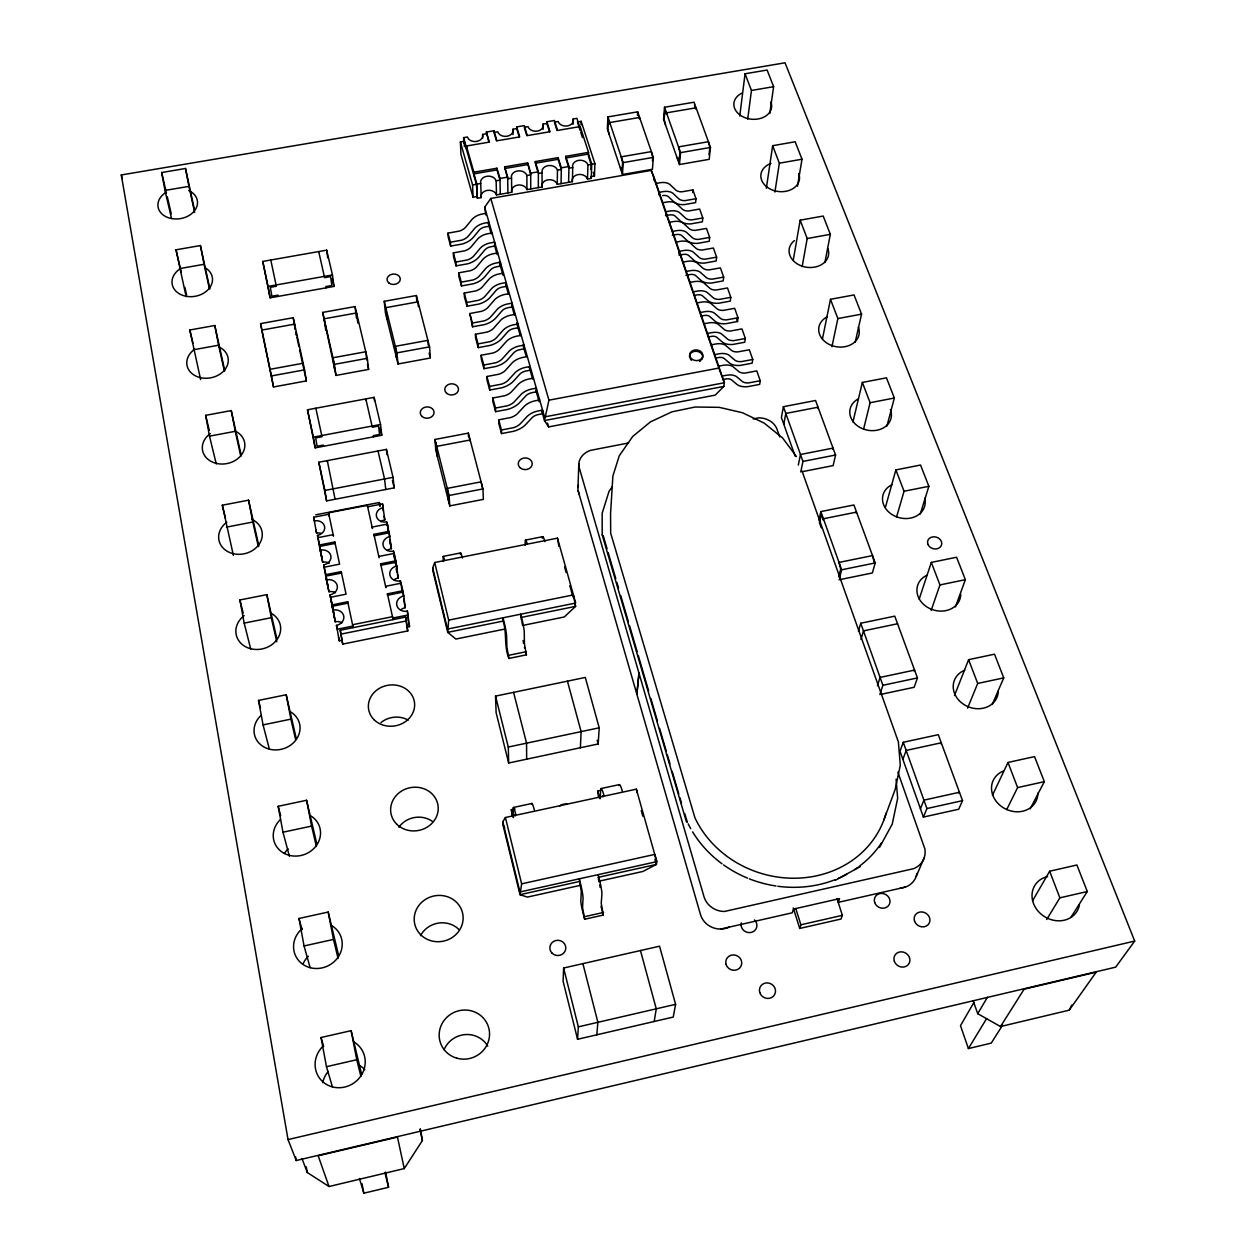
<?xml version="1.0" encoding="UTF-8"?>
<svg xmlns="http://www.w3.org/2000/svg" width="1256" height="1256" viewBox="0 0 1256 1256"><rect width="100%" height="100%" fill="white"/><g stroke="black" fill="none" stroke-linecap="round" stroke-linejoin="round"><path stroke-width="1.5" d="M535.26 161.584L535.26 163.264L558.119 159.308L558.135 157.628L535.26 161.584L538.384 171.805L538.337 187.615M476.872 196.501L473.057 197.161L460.936 154.3L460.387 141.944L464.186 141.3L476.448 184.302L477.374 198.26L481.205 197.6A7.819 6.013 -0.6 0 1 487.155 190.41A7.819 6.013 -0.6 0 1 496.481 194.931L511.726 192.262A7.803 5.997 0.2 0 1 517.582 185.103A7.803 5.997 0.2 0 1 526.939 189.609L542.137 186.956L541.995 171.366A7.85 5.997 1 0 1 548.919 165.541A7.85 5.997 1 0 1 557.444 170.062L561.306 169.497L558.119 159.308M543.079 129.478L543.11 124.093L546.878 123.449L546.894 121.754L554.414 120.482L557.57 130.436L580.178 126.558L588.53 152.384L588.405 155.98L590.587 162.699M580.178 126.558L580.068 130.2L577.415 121.973L581.167 121.33L594.92 163.735L587.965 164.881A7.834 5.982 1.8 0 0 578.498 160.376A7.834 5.982 1.8 0 0 572.736 167.519L568.921 168.178L565.718 158.005L588.483 154.064L591.764 164.222L591.246 178.383L587.478 179.043A7.772 5.95 1.8 0 0 578.09 174.568A7.772 5.95 1.8 0 0 572.391 181.68L557.256 184.318L557.476 170.172M561.055 183.659L561.338 167.833L558.135 157.628M514.803 814.909L515.431 815.772M565.718 158.005L565.75 156.325L588.53 152.384M558.841 546.344L557.476 538.149L434.686 562.5L432.723 567.979L433.006 571.386L447.733 632.349L455.834 639.053L505.305 628.973M568.607 182.34L568.968 166.499L565.75 156.325M573.034 124.36L573.176 118.975L576.912 118.347L580.131 128.253M572.391 181.68L572.736 167.519M581.057 124.878L581.167 121.33M587.478 179.043L587.965 164.881M577.98 487.469L578.812 463.668M590.932 169.638L591.136 164.379M563.614 968.015L563.096 981.25L577.572 1039.277L673.232 1017.062L675.602 1004.329L659.557 946.208L563.614 968.015L578.341 1026.843L577.572 1039.277M591.246 178.383L590.681 176.641L594.449 175.997L594.92 163.735M542.356 538.227L542.372 537.647A11.053 1.35 78.7 0 1 544.602 540.614L544.884 541.603M531.728 804.437L531.743 803.981A11.963 1.083 78 0 1 534.067 808.99L534.365 810.136M607.888 116.902L607.355 128.928L622.489 174.49L652.445 169.262L653.34 157.377L637.671 111.831L607.888 116.902L623.149 162.621L622.489 174.49M580.366 747.76L581.12 731.636L567.429 681.16M609.207 134.549L607.873 129.007L608.297 119.665L609.71 123.889L609.772 122.554L639.602 117.452L639.508 118.786L638.55 115.976M584.668 919.235L582.674 911.495A8.525 0.879 77.7 0 1 580.837 900.709L581.293 891.634L579.236 878.823L580.774 884.758A12.262 1.287 77.7 0 1 583.051 898.26L582.564 907.491L584.668 919.235L603.304 915.059L601.231 903.331L601.922 894.052A12.246 1.397 77.6 0 0 599.677 880.566L598.123 874.647M620.574 168.728L620.637 167.409L622.081 171.742L622.599 162.495L621.218 156.827L651.346 151.615L652.241 155.823M637.451 115.269L637.671 111.831M598.186 743.96L599.206 727.805L585.296 677.439L495.539 696.107L496.12 712.654L508.664 763.004L598.186 743.96L597.165 740.271M601.389 790.212L597.778 790.997L598.562 797.513M600.07 798.753L600.76 789.082A11.916 1.492 77.8 0 1 603.555 793.965L603.869 795.111M652.461 160.956L652.743 157.267M653.968 180.189L654.172 177.536L651.252 170.392L490.798 198.432L484.675 207.24L485.868 214.949M664.503 107.247L663.561 119.304L679.449 164.536L709.185 159.339L710.488 147.439L694.05 102.207L664.503 107.247L680.548 152.651L679.449 164.536M659.008 194.947L659.212 192.309L664.094 191.477A13.329 8.337 -20.4 0 1 672.839 193.22L679.041 199.029A11.241 7.002 -21.1 0 0 684.85 200.646L696.012 198.715L692.904 189.907L681.773 191.823A11.21 7.034 -21.2 0 1 675.964 190.19L669.762 184.365A13.298 8.368 -20.5 0 0 661.048 182.591L656.182 183.423M665.523 124.878L664.141 119.367L664.895 109.994L666.371 114.202L666.481 112.852L696.091 107.796L695.95 109.131L694.427 104.954M665.633 214.352L665.853 211.73L670.767 210.882A13.408 8.274 -20.3 0 1 679.543 212.594L685.745 218.324A11.304 6.955 -21 0 0 691.585 219.91L702.795 217.963L699.655 209.046L688.476 210.992A11.273 6.971 -21 0 1 682.636 209.391L676.435 203.629A13.376 8.305 -20.4 0 0 667.674 201.886L662.791 202.734M596.804 1034.818L597.887 1022.321L582.894 963.635M677.439 158.806L677.565 157.502L679.072 161.788L679.92 152.541L678.507 146.889L708.415 141.708L709.828 147.329M679.009 255.156L679.386 251.279L684.347 250.415A13.581 8.133 -20.1 0 1 693.202 252.032L699.404 257.637A11.445 6.829 -20.7 0 0 705.291 259.16L716.626 257.15L713.408 248.029L702.104 250.023A11.414 6.861 -20.8 0 1 696.216 248.484L690.015 242.848A13.533 8.164 -20.1 0 0 681.176 241.199L676.23 242.063M692.637 192.513L692.904 189.907M696.012 198.715L695.604 202.609L684.3 204.618A17.192 10.723 -21.1 0 1 673.703 201.698L668.459 196.737A7.395 4.616 -20.4 0 0 662.713 195.591M709.012 154.755L709.624 149.181M702.795 217.963L702.371 221.825L691.004 223.866A17.286 10.629 -21 0 1 680.375 220.993L675.116 216.095A7.442 4.584 -20.3 0 0 669.354 214.98L665.523 215.655M669.464 222.281L674.394 221.433A13.455 8.242 -20.3 0 1 683.186 223.113L689.387 228.812A11.335 6.924 -20.9 0 0 695.243 230.382L706.484 228.419L709.671 237.431L709.232 241.278L697.802 243.35A17.396 10.55 -20.8 0 1 687.126 240.54L681.867 235.673A7.473 4.553 -20.2 0 0 676.089 234.589L672.227 235.28M716.626 257.15L716.171 260.981L704.663 263.069A17.506 10.456 -20.7 0 1 693.971 260.322L688.696 255.518A7.52 4.506 -20.1 0 0 682.887 254.466L680.312 254.921M739.768 115.976L745.059 73.774L767.118 70.038L773.618 86.68L769.787 113.433M602.425 795.959L603.257 796.775M683.091 262.096L688.068 261.217A13.628 8.101 -20 0 1 696.923 262.818L703.14 268.392A11.477 6.798 -20.6 0 0 709.043 269.899L720.41 267.873L723.676 277.121L723.189 280.904L711.634 283.024A17.615 10.362 -20.6 0 1 700.895 280.339L695.62 275.598A7.567 4.474 -20 0 0 689.795 274.577L685.886 275.284M747.712 119.1L751.449 90.463L745.059 73.774M434.686 562.5L448.675 620.134L447.733 632.349L503.106 621.092L503.028 617.795L504.347 622.96A11.304 1.083 78.5 0 1 506.608 636.023L506.89 647.201L508.947 658.427L526.421 654.831L524.411 643.716L524.286 632.412A11.304 1.177 78.5 0 0 522.056 619.365L520.706 614.2L521.413 620.087M690.031 282.38L695.039 281.501A13.706 8.023 -19.9 0 1 703.941 283.04L710.158 288.55A11.555 6.751 -20.5 0 0 716.061 290.026L727.507 287.969L730.804 297.327L730.301 301.095L718.668 303.23A17.725 10.268 -20.4 0 1 707.897 300.624L702.622 295.929A7.614 4.427 -19.9 0 0 696.766 294.94L694.16 295.411M541.807 411.12L544.492 420.556L548.621 426.914L715.229 395.122L723.849 386.424L724.351 382.75L654.172 177.536M701.209 316.041L703.831 315.554A7.662 4.38 -19.8 0 1 709.719 316.512L714.994 321.144A17.835 10.174 -20.3 0 0 725.811 323.703L737.508 321.52L738.026 317.784L734.682 308.317L723.189 310.389A11.634 6.673 -20.4 0 1 717.239 308.96L711.022 303.528A13.8 7.944 -19.8 0 0 702.088 302.021L697.049 302.931M619.004 785.597L619.067 785.126A11.901 1.601 77.8 0 1 621.971 789.977L622.301 791.123M766.348 188.259L772.644 145.696L795.174 141.771L802.003 159.214L797.497 186.171M704.176 323.734L709.232 322.808A13.879 7.866 -19.7 0 1 718.212 324.268L724.429 329.637A11.697 6.61 -20.3 0 0 730.395 331.019L741.966 328.915L745.342 338.508L744.792 342.213L733.033 344.427A17.945 10.064 -20.2 0 1 722.169 341.93L716.893 337.377A7.709 4.349 -19.7 0 0 710.99 336.435L708.353 336.938M774.921 192.042L779.348 163.186L772.644 145.696M711.383 344.803L716.47 343.877A13.973 7.787 -19.6 0 1 725.481 345.274L731.699 350.565A11.775 6.547 -20.1 0 0 737.68 351.916L749.33 349.78L752.752 359.499L752.171 363.172L740.349 365.402A18.055 9.97 -20.1 0 1 729.453 362.984L724.178 358.494A7.772 4.302 -19.6 0 0 718.244 357.599L715.59 358.101M654.188 1021.489L656.26 1008.803L640.466 950.557M718.668 366.14L723.801 365.198A14.051 7.709 -19.5 0 1 732.845 366.548L739.077 371.76A11.854 6.468 -20 0 0 745.075 373.079L756.771 370.897L760.257 380.741L759.66 384.383L747.76 386.66A18.181 9.86 -20 0 1 736.817 384.305L731.542 379.877A7.819 4.255 -19.5 0 0 725.591 379.014L722.907 379.532M793.321 259.835L800.166 220.192L823.198 216.048L830.342 234.338L824.878 262.504M802.144 266.664L807.2 238.53L800.166 220.192M802.663 471.612L833.136 465.599L835.57 455.017L815.552 400.507L783.399 406.693L781.405 417.526L795.158 456.195M783.791 424.23L785.816 413.444L818.017 407.227L817.766 408.435M822.445 338.979L830.483 299.305L854.033 294.94L861.553 314.141L855.179 342.307M798.314 465.081L800.465 454.484L833.042 448.109L832.775 449.303M637.341 792.583L636.337 789.176L505.399 817.499L521.633 883.832L520 894.68L527.379 897.098L580.429 885.323M800.763 471.989L802.945 461.423L783.399 406.693M831.943 346.687L837.862 318.569L830.483 299.305M818.896 520.172L820.859 511.585L853.923 504.975L875.212 562.939L872.37 572.956L839.071 579.785M852.934 421.969L862.354 382.452L886.453 377.821L894.351 398.026L886.94 426.051M863.657 428.83L870.11 402.705L862.354 382.452M838.71 576.849L840.704 569.062L839.008 562.421L872.512 555.592L874.223 562.217M839.51 578.121L841.646 569.8L820.859 511.585M856.247 513.264L856.545 512.103L823.418 518.759L823.151 519.905L821.236 514.52L819.399 522.527L821.298 527.881M490.798 198.432L548.935 400.177L544.492 420.556L723.849 386.424M885.433 507.236L895.873 469.917L920.538 465.034L928.859 486.308L920.271 514.049M858.413 631.313L860.737 623.243L894.759 616.147L917.445 677.926L914.148 687.283L881.775 694.191M860.972 639.445L863.453 630.873L897.553 623.761M896.533 517.095L904.053 491.253L895.873 469.917M837.03 898.637L842.352 915.341L841.002 919.031L799.711 928.451L800.888 924.793L795.77 908.543M877.426 685.745L880.079 677.408L914.572 670.092L914.211 671.144M879.875 694.599L882.89 685.289L860.737 623.243M919.172 599.143L931.324 562.421L956.585 557.24L965.362 579.675L955.423 606.946M931.198 610.306L939.943 584.935L931.324 562.421M903.252 742.296L900.003 751.245L923.395 817.075L958.705 809.225L962.52 800.653L938.295 734.682L903.252 742.296L926.912 808.55L923.395 817.075M902.891 759.362L906.157 750.444L941.278 742.798L940.885 743.803M883.816 820.09L895.183 789.396L900.301 765.265L898.37 741.888L802.066 471.126M954.482 695.526L968.596 659.683L994.501 654.188L1003.748 677.879L992.271 704.428M920.428 808.723L923.898 800.15L959.443 792.269L959.019 793.243M967.56 708.149L977.702 683.452L968.596 659.683M916.205 876.39L924.133 857.974M992.444 795.299L1007.987 762.455L1034.536 756.614L1044.333 781.656L1030.171 808.911M1006.684 809.649L1017.611 787.591L1007.987 762.455M973.18 1000.797L977.718 1013.686L1000.498 1026.544L1069.233 1010.169L1071.808 1005.02M879.467 847.455L892.215 824.203L897.663 798.329L896.093 779.175M973.95 1002.367L960.495 1025.681L968.407 1048.572L991.22 1043.124L1002.618 1025.147M1032.589 900.788L1049.655 871.224L1076.91 864.992L1087.288 891.525L1070.928 917.335M977.718 1013.686L987.452 997.217M968.407 1048.572L986.572 1018.632M1046.719 919.502L1059.86 897.836L1087.288 891.525M579.095 881.571L520 894.68L502.902 824.595L502.808 821.722L505.399 817.499M1000.498 1026.544L1024.127 989.178L1096.174 972.175L1069.233 1010.169M302.005 1158.613L307.296 1172.539L329.009 1186.512L404.244 1168.582L422.393 1140.542L420.352 1129.003M612.41 486.48L609.019 491.41L602.158 513.264L602.205 534.852M1134.702 941.058L1115.673 967.151L296.228 1160.528L288.032 1139.585L121.298 174.961L785.031 62.8L1134.702 941.058L288.032 1139.585M835.428 880.268L860.077 866.703M359.467 1178.505L363.816 1193.2L388.575 1187.281L385.608 1172.131M326.466 1066.705L356.751 1059.734L351.131 1030.658L321.049 1037.519L326.466 1066.705L332.4 1086.832M578.341 1026.843L675.602 1004.329M720.567 929.079L792.269 912.798L793.4 909.093L839.558 898.621L838.239 902.358L905.231 887.144M800.888 924.793L842.352 915.341M584.825 916.629L603.524 912.437M597.919 877.395L656.401 864.426L656.794 861.647L636.337 789.176M304.062 945.956L333.484 939.425L328.193 912.044L298.975 918.481L304.062 945.956L310.138 967.701M1017.611 787.591L1044.333 781.656M599.379 881.115L642.946 871.444L656.401 864.426L654.925 859.183M926.912 808.55L962.52 800.653M521.633 883.832L654.706 854.425L656.794 861.647L519.953 891.964L502.808 821.722M513.39 807.467L531.932 803.463M601.043 788.548L619.365 784.608M512.307 816.18L511.333 809.649L514.991 808.864M882.89 685.289L917.445 677.926M316.795 843.812L306.59 800.276L278.157 806.305L282.977 832.21L311.582 826.087L316.386 846.497M977.702 683.452L1003.748 677.879M508.664 763.004L508.288 747.037L599.206 727.805M296.212 738.293L286.195 694.756L258.516 700.424L263.069 724.9L290.905 719.139L295.631 739.611M939.943 584.935L965.362 579.675M841.646 569.8L875.212 562.939M508.884 655.271L526.405 651.66M338.476 636.98L339.277 640.811L341.93 640.277L340.219 630.261L405.782 617.041L407.776 630.936L342.731 644.108L341.93 640.277M407.776 630.936L406.897 627.136L409.519 626.603L407.368 611.123A8.996 7.772 -6.3 0 1 396.802 605.298A8.996 7.772 -6.3 0 1 403.851 595.941L402.972 592.157L387.602 595.234L387.429 593.837L402.815 590.76L401.072 583.224L385.718 586.285L385.89 587.698L380.615 563.834L395.876 560.82L394.164 553.409L378.92 556.408M448.675 620.134L573.333 594.92L575.593 606.381L564.289 616.963L522.433 625.488M520.738 617.512L575.593 606.381L574.73 603.335M408.247 614.938L392.783 618.046L387.429 593.837M342.731 644.108L341.035 634.107L406.661 620.872M334.473 617.999L332.196 604.874L347.708 601.765L352.858 626.085L337.283 629.225L336.467 625.378A9.059 7.819 -9.7 0 0 343.736 615.942A9.059 7.819 -9.7 0 0 333.233 610.071L332.432 606.255L347.928 603.163L347.708 601.765M276.634 637.797L266.837 594.638L239.896 599.976L244.182 623.117L271.296 617.701L276.775 641.769M904.053 491.253L928.859 486.308M324.236 567.194L339.591 564.164L334.818 541.98L319.558 544.963L321.929 558.543M328.146 588.028L325.822 574.667L341.208 571.621L346.059 594.182L330.595 597.275L332.871 610.463M443.18 556.392L460.591 552.938M525.495 540.08L542.718 536.673M318.004 537.631L333.233 534.663L333.468 536.108L328.538 512.841L367.317 505.336L372.435 528.493L372.247 527.049L387.366 524.097L389.627 536.312M387.319 550.568A8.761 7.473 -6.1 0 1 391.354 548.699L389.219 532.827L374.1 535.778L373.911 534.334L389.062 531.366M802.945 461.423L835.57 455.017M315.774 514.803L379.328 502.494L380.16 506.074M321.065 533.298A8.745 7.395 -8.9 0 0 316.575 533.156L313.655 517.236L328.774 514.316M380.804 521.648A8.682 7.348 -6.1 0 1 384.823 519.858L382.531 503.892L367.506 506.812L367.317 505.336M449.758 505.901L449.067 495.492L482.948 488.914L468.347 433.116L434.984 439.459L435.769 450.166L449.758 505.901L483.356 499.37L482.948 488.914M233.381 555.403L222.312 505.21L248.578 500.171L258.877 546.03M326.607 500.893L324.896 490.437L393.034 477.343L386.424 449.381L318.804 462.239L326.607 500.893L394.18 487.862L393.034 477.343M628.628 442.96L590.351 450.402A19.28 16.108 2.8 0 0 578.796 466.164L703.862 896.235A20.426 18.966 17.9 0 0 724.508 911.463L913.771 868.634A21.823 19.452 25.2 0 0 924.871 848.93L897.883 772.157M753.129 418.955L758.891 417.84A17.914 14.711 8.5 0 1 777.119 429.552L779.725 436.9M226.378 527.143L252.801 522.025L258.328 546.596M870.11 402.705L894.351 398.026M501.536 433.587L501.458 430.007L513.594 427.652A11.995 6.704 -15.3 0 0 520.172 423.916L527.536 416.066A14.209 7.897 -15.9 0 1 537.317 411.12L542.576 410.1L542.561 413.758L538.432 414.543A7.866 4.38 -15.9 0 0 532.026 417.761L525.777 424.465A18.353 10.252 -15.3 0 1 513.845 431.232L501.536 433.587L498.789 423.429L498.695 419.849L510.8 417.51A11.963 6.735 -15.3 0 0 517.346 413.774L524.694 405.892A14.161 7.944 -15.9 0 1 534.428 400.962L539.672 399.942M760.257 380.741L748.513 382.939A11.885 6.437 -20 0 1 742.5 381.636L736.283 376.455A14.099 7.662 -19.5 0 0 727.208 375.136L722.074 376.078M307.485 409.786L313.388 437.119L380.537 424.465L374.115 397.351L307.485 409.786L315.162 447.858L381.761 435.251L380.537 424.465M495.602 411.67L495.492 408.059L507.565 405.735A11.916 6.767 -15.3 0 0 514.081 401.999L521.381 394.101A14.114 7.991 -15.9 0 1 531.084 389.172L536.312 388.151L536.312 391.841L532.214 392.61A7.819 4.427 -15.9 0 0 525.856 395.844L519.67 402.579A18.228 10.362 -15.3 0 1 507.817 409.362L495.602 411.67L492.886 401.653L492.776 398.026L504.802 395.719A11.885 6.798 -15.3 0 0 511.302 391.982L518.571 384.069A14.067 8.023 -15.9 0 1 528.226 379.124L533.455 378.119M752.752 359.499L741.087 361.649A11.806 6.516 -20.1 0 1 735.09 360.315L728.873 355.055A14.004 7.756 -19.6 0 0 719.845 353.674L714.727 354.616M548.935 400.177L718.84 368.071L724.351 382.75L544.523 416.914L484.675 207.24M489.73 390.051L489.605 386.408L501.615 384.116A11.838 6.845 -15.3 0 0 508.083 380.364L515.305 372.435A14.02 8.07 -15.9 0 1 524.93 367.49L530.126 366.485L530.142 370.206L526.076 370.975A7.772 4.474 -15.9 0 0 519.764 374.209L513.641 380.976A18.118 10.472 -15.3 0 1 501.882 387.774L489.73 390.051L487.045 380.16L486.92 376.502L498.883 374.225A11.806 6.877 -15.3 0 0 505.336 370.473L512.527 362.513A13.973 8.101 -15.9 0 1 522.104 357.567L527.3 356.578M241.246 455.488L231.245 410.586L205.639 415.344L209.501 436.146L235.264 431.326L240.807 456.195M837.862 318.569L861.553 314.141M745.342 338.508L733.74 340.643A11.728 6.578 -20.2 0 1 727.774 339.261L721.556 333.923A13.926 7.834 -19.7 0 0 712.56 332.495L707.489 333.421M700.33 312.493L705.37 311.582A13.832 7.913 -19.8 0 1 714.334 313.058L720.552 318.474A11.665 6.657 -20.3 0 0 726.502 319.887L738.026 317.784M483.937 368.699L483.796 365.025L495.728 362.764A11.775 6.908 -15.3 0 0 502.149 359.012L509.292 351.036A13.926 8.148 -15.9 0 1 518.854 346.091L524.019 345.102L524.05 348.854L520 349.608A7.724 4.522 -15.9 0 0 513.735 352.842L507.675 359.656A17.992 10.566 -15.3 0 1 496.01 366.454L483.937 368.699L481.284 358.933L481.142 355.244L493.043 352.999A11.728 6.939 -15.3 0 0 499.433 349.246L506.56 341.24A13.895 8.195 -15.9 0 1 516.075 336.294L521.24 335.321M472.554 326.796L484.502 324.613A17.772 10.77 -15.3 0 0 495.979 317.799L501.929 310.923A7.63 4.6 -15.9 0 1 508.099 307.689L512.103 306.951L512.04 303.136L506.937 304.093A13.753 8.305 -15.9 0 0 497.517 309.039L490.499 317.093A11.618 7.049 -15.3 0 1 484.188 320.861L472.397 323.059L472.554 326.796L469.807 313.529L481.566 311.331A11.587 7.065 -15.3 0 0 487.862 307.579L494.848 299.509A13.722 8.337 -15.9 0 1 504.221 294.563L509.324 293.606M693.265 291.832L698.273 290.937A13.753 7.991 -19.9 0 1 707.191 292.46L713.408 297.939A11.587 6.72 -20.4 0 0 719.343 299.399L730.804 297.327M478.206 347.614L478.065 343.909L489.919 341.679A11.697 6.971 -15.3 0 0 496.293 337.927L503.373 329.904A13.847 8.227 -15.9 0 1 512.856 324.959L517.99 323.985L518.037 327.769L514.018 328.507A7.677 4.569 -15.9 0 0 507.801 331.757L501.788 338.586A17.882 10.676 -15.3 0 1 490.217 345.4L478.206 347.614L475.584 337.974L475.443 334.253L487.265 332.039A11.665 7.002 -15.3 0 0 493.608 328.271L500.657 320.249A13.8 8.258 -15.9 0 1 510.109 315.303L515.243 314.33M304.58 369.845L271.437 375.937L260.589 323.608L293.229 317.721L304.58 369.845L306.386 380.898L273.51 386.974L262.708 334.881M322.666 312.414L334.457 364.35L367.317 358.305L355.04 306.574L322.666 312.414L336.011 375.434L368.62 369.405L367.317 358.305M398.011 363.989L396.943 352.858L429.552 346.86L416.364 295.521L384.242 301.314L385.388 312.666L398.011 363.989L430.353 358.007L429.552 346.86M466.981 306.244L466.808 302.476L478.52 300.294A11.54 7.096 -15.3 0 0 484.8 296.542L491.74 288.44A13.675 8.384 -15.9 0 1 501.081 283.495L506.168 282.553L506.231 286.399L502.259 287.122A7.583 4.647 -15.9 0 0 496.136 290.356L490.248 297.264A17.663 10.864 -15.3 0 1 478.85 304.093L466.981 306.244L464.422 296.84L464.249 293.056L475.93 290.89A11.508 7.128 -15.3 0 0 482.178 287.137L489.102 279.036A13.628 8.415 -15.9 0 1 498.412 274.075L503.483 273.149M686.278 271.437L691.271 270.542A13.659 8.07 -20 0 1 700.157 272.128L706.374 277.67A11.508 6.782 -20.6 0 0 712.278 279.146L723.676 277.121M200.63 379.579L189.813 329.998L214.807 325.508L224.777 370.661M461.47 285.944L461.282 282.145L472.931 279.994A11.477 7.159 -15.3 0 0 479.164 276.226L486.041 268.109A13.581 8.447 -15.9 0 1 495.319 263.163L500.359 262.221L500.453 266.099L496.497 266.806A7.536 4.679 -15.9 0 0 490.421 270.056L484.58 276.979A17.553 10.959 -15.3 0 1 473.261 283.809L461.47 285.944L458.942 276.65L458.754 272.835L470.372 270.715A11.445 7.191 -15.2 0 0 476.574 266.947L483.419 258.799A13.549 8.478 -15.9 0 1 492.666 253.853L497.706 252.927M709.671 237.431L698.399 239.409A11.367 6.892 -20.8 0 1 692.527 237.871L686.326 232.187A13.502 8.211 -20.2 0 0 677.518 230.523L672.588 231.387M261.923 330.061L294.626 324.142M193.487 349.765L218.607 345.212L224.4 371.336M807.2 238.53L830.342 234.338M456.022 265.88L455.834 262.064L467.405 259.945A11.398 7.222 -15.2 0 0 473.59 256.177L480.404 248.013A13.502 8.525 -15.9 0 1 489.605 243.067L494.629 242.157L494.738 246.05L490.798 246.757A7.489 4.726 -15.9 0 0 484.769 249.991L478.991 256.946A17.443 11.053 -15.2 0 1 467.75 263.791L456.022 265.88L453.526 256.711L453.338 252.88L464.877 250.776A11.367 7.253 -15.2 0 0 471.031 247.008L477.83 238.828A13.471 8.556 -15.9 0 1 486.998 233.883L492.007 232.972M262.755 261.421L268.046 286.399L332.447 274.954L333.986 286.415L270.103 297.829L262.755 261.421L326.67 250.164L332.447 274.954M450.653 246.082L450.433 242.22L461.941 240.131A11.335 7.269 -15.2 0 0 468.08 236.364L474.831 228.184A13.424 8.588 -15.9 0 1 483.984 223.238L488.976 222.328L489.086 226.253L485.177 226.944A7.442 4.757 -15.9 0 0 479.18 230.178L473.465 237.164A17.333 11.131 -15.2 0 1 462.302 244.009L450.653 246.082L448.188 237.023L447.968 233.161L459.445 231.073A11.304 7.301 -15.2 0 0 465.568 227.305L472.287 219.109A13.376 8.619 -15.9 0 1 481.409 214.164L486.386 213.253M186.124 296.636L176.013 249.818L200.411 245.548L209.893 288.864M179.514 268.627L204.053 264.31L209.375 288.629M779.348 163.186L802.003 159.214M474.014 175.777L473.889 172.198L496.952 168.21L499.966 178.478L500.296 194.256M527.614 162.903L530.707 174.82L526.876 175.479A7.866 6.029 0.2 0 0 517.456 170.957A7.866 6.029 0.2 0 0 511.537 178.148L507.691 178.807L504.629 166.875L527.614 162.903L530.707 173.14L530.739 188.95M496.952 168.21L496.999 169.89L473.952 173.862L476.872 184.161L477.374 198.26M504.661 168.555L527.614 164.583M499.966 178.478L507.66 177.143L504.629 166.875M530.707 173.14L538.384 171.805M561.338 167.833L568.968 166.499M473.057 197.161L472.586 184.962L476.448 184.302M476.872 184.161L480.734 183.486A7.897 6.045 -0.6 0 1 486.747 176.28A7.897 6.045 -0.6 0 1 496.151 180.817L499.998 180.142L496.999 169.89M538.384 173.485L542.215 172.826M623.149 162.621L653.34 157.377M680.548 152.651L710.488 147.439M488.867 142.116L486.37 132.068L493.953 130.765L496.921 140.798L519.717 136.904L516.687 126.903L524.254 125.616L527.316 135.601L550.018 131.723L546.894 121.754M463.841 143.011L463.621 137.642L467.42 136.998A7.772 5.872 -0.8 0 0 476.683 141.426A7.772 5.872 -0.8 0 0 482.618 134.408L486.417 133.764M496.465 140.813L494 132.461L497.784 131.817A7.756 5.84 -0.1 0 0 507.063 136.245A7.756 5.84 -0.1 0 0 512.919 129.242L516.703 128.599L516.687 126.903M194.476 209.799L185.496 168.492L161.647 172.527L164.976 190.441L188.95 186.359L194.649 212.484M751.449 90.463L773.618 86.68M466.557 149.621L466.416 146.01L489.306 142.101L486.37 132.068M899.877 888.353L906.016 886.893A21.383 19.154 25.9 0 0 916.943 873.517M390.082 536.485L389.925 536.5A8.839 7.52 -6.1 0 0 382.97 544.664A8.839 7.52 -6.1 0 0 391.322 551.353L393.473 551.133L394.321 554.838M796.445 456.572L782.598 437.983L764.15 423.099L742.516 412.753L719.264 407.352L695.149 407.023L671.976 411.827L650.561 421.812L632.726 436.444L619.271 455.755L612.881 476.04L610.573 513.359L610.667 533.141L694.976 817.907A102.223 91.782 17 0 0 796.587 878.195A102.223 91.782 17 0 0 886.092 813.025M502.902 824.595L504.708 827.767M1049.655 871.224L1059.86 897.836M579.267 494.738L577.964 489.934A18.919 15.92 2.8 0 1 578.435 485.051M736.393 318.365L737.508 321.52M329.009 1186.512L318.192 1155.787L397.461 1137.088L404.244 1168.582M651.252 170.392L718.84 368.071M580.665 132.037L582.454 137.563M593.256 172.323L594.449 175.997M557.02 130.467L554.398 122.177L558.151 121.534A7.724 5.793 1.4 0 0 567.476 125.93A7.724 5.793 1.4 0 0 573.176 118.975M793.274 907.915L799.711 928.451M546.878 123.449L549.484 131.754M684.724 813.653L687.409 822.209M686.467 821.973L602.221 535.04M526.814 135.632L524.27 127.311L528.038 126.668A7.74 5.825 0.7 0 0 537.332 131.079A7.74 5.825 0.7 0 0 543.11 124.093M535.778 164.976L537.866 171.789M516.703 128.599L519.23 136.92M603.225 535.684L607.056 548.778M608.14 552.53L615.817 578.718M616.9 582.454L618.549 588.075M620.731 595.564L628.393 621.751M629.491 625.488L637.153 651.691M638.252 655.428L648.645 690.973M650.844 698.462L657.406 720.913M659.588 728.386L666.167 750.837M667.266 754.589L669.998 763.946M672.18 771.42L678.758 793.87M679.841 797.623L681.49 803.228M321.049 1037.519L323.671 1046.531M578.09 490.656L700.361 914.101A20.018 18.652 18.7 0 0 729.234 927.101M547.538 423.146L548.621 426.914M466.416 146.01L473.889 172.198M463.621 137.642L466.478 147.706M488.019 222.5L491.237 233.82M494.471 245.14L497.156 254.56M499.307 262.111L503.075 275.315M505.76 284.751L508.46 294.171M511.679 305.491L514.379 314.926M516.656 322.949L520.282 335.682M522.983 345.102L526.201 356.421M529.2 366.909L532.654 379.061M535.888 390.381L539.122 401.685M460.387 141.944L472.586 184.962M641.251 810.56L642.837 816.196M557.476 538.149L575.703 603.037L447.481 629.068L432.723 567.979M564.588 566.943L566.142 572.563M569.8 585.657L572.94 596.883M298.975 918.481L302.052 929.644M447.968 233.161L450.433 242.22M453.338 252.88L455.834 262.064M458.754 272.835L461.282 282.145M464.249 293.056L466.808 302.476M469.807 313.529L472.397 323.059M475.443 334.253L478.065 343.909M481.142 355.244L483.796 365.025M486.92 376.502L489.605 386.408M492.776 398.026L495.492 408.059M498.695 419.849L501.458 430.007M597.778 790.997L599.693 798.078M282.977 832.21L289.398 856.215M598.311 878.87L599.096 881.822M278.157 806.305L280.669 815.725M603.304 915.059L601.279 907.334A8.509 0.958 77.6 0 1 601.012 906.298M525.542 651.471L526.421 654.831M469.304 437.763L470.199 441.186L470.137 439.993L436.727 446.367L436.805 447.56L435.502 442.379L437.496 457.043M482.524 488.317L481.095 481.833L447.293 488.38L449.24 502.997L447.905 497.69L447.984 498.836M263.069 724.9L269.318 749M503.106 621.092C507.126 633.244 503.813 646.447 508.947 658.427M462.396 557.962L462.13 556.973A11.116 0.911 78.7 0 0 460.418 553.896L460.434 554.461M258.516 700.424L260.463 707.976M121.298 174.961L122.272 178.697M429.112 353.156L429.945 356.39M513.578 692.354L526.562 743.175L526.657 759.174M515.729 814.171L515.431 813.009A11.979 0.989 78.1 0 0 513.233 807.969L513.406 817.515M513.202 817.138L511.333 809.649M244.182 623.117L250.713 648.96M434.984 439.459L449.067 495.492M495.539 696.107L508.288 747.037M239.896 599.976L243.177 613.069M356.751 1059.734L360.896 1076.329M384.87 1172.46L388.575 1187.281M351.131 1030.658L361.634 1074.351M384.242 301.314L396.943 352.858M222.312 505.21L225.499 518.116M209.501 436.146L216.252 463.888M205.639 415.344L209.265 430.274M328.193 912.044L338.523 955.078M333.484 939.425L338.084 958.485M189.813 329.998L192.953 343.155M521.884 621.877L522.48 624.734M367.474 364.507L368.62 369.405M380.05 428.06L381.761 435.251M392.421 480.451L394.18 487.862M176.013 249.818L181.319 272.379M184.868 287.42L186.642 294.94M378.009 450.983L384.556 478.976L385.765 489.495M161.647 172.527L166.451 193.157M167.331 196.909L171.271 213.787M164.976 190.441L171.507 218.418M332.212 278.816L333.986 286.415M383.363 507.487A8.776 7.395 -6 0 0 376.423 516.373A8.776 7.395 -6 0 0 386.707 521.915L387.539 525.542M394.18 579.801A8.823 7.599 -6.3 0 1 398.262 577.964L396.048 562.248L380.788 565.263L380.615 563.834M396.912 565.954A8.918 7.646 -6.1 0 0 389.894 575.154A8.918 7.646 -6.1 0 0 400.366 580.884L401.229 584.637M384.006 516.295L384.823 519.858M389.815 541.43L391.495 548.684M396.142 568.748L396.99 572.422M397.414 574.275L398.262 577.964M401.041 609.615A8.902 7.724 -6.4 0 1 405.154 607.731L403.725 598.924M408.64 622.819L409.519 626.603M318.71 251.561L324.598 277.654L330.611 276.587L331.82 285.505L325.854 286.572L326.026 287.844M373.911 534.334L379.108 557.837M315.853 408.231L322.007 436.743L315.696 437.92L317.061 446.273L323.326 445.095L323.514 446.273M295.804 332.212L296.495 335.415L296.29 334.175M296.903 337.267L298.912 346.53M299.713 350.236L306.386 380.898M318.804 462.239L324.896 490.437M270.778 260.008L276.351 286.242L270.307 287.326L271.877 296.212L277.89 295.144L278.11 296.4M340.219 630.261L341.035 634.107M313.655 517.236L314.408 520.863A8.839 7.442 -8.8 0 1 324.613 526.452A8.839 7.442 -8.8 0 1 317.485 535.417L320.39 551.258M317.485 535.417L319.558 544.963M329.26 563.159A8.823 7.505 -9.2 0 0 322.698 562.217L319.809 546.407L335.038 543.424L334.818 541.98M320.578 550.097A8.918 7.567 -9.1 0 1 330.877 555.78A8.918 7.567 -9.1 0 1 323.703 564.902L325.822 574.667M335.54 592.706A8.902 7.646 -9.5 0 0 328.931 591.749L326.073 576.08L341.428 573.05L341.208 571.621M326.858 579.832A8.98 7.693 -9.4 0 1 337.252 585.61A8.98 7.693 -9.4 0 1 330.03 594.889L332.196 604.874M315.821 529.561L316.575 533.156M319.621 547.632L322.698 562.217M325.806 576.912L328.931 591.749M341.946 622.756A8.965 7.772 -9.8 0 0 335.258 621.783L330.03 594.889M420.069 1129.207L422.393 1140.542M185.496 168.492L188.95 186.359M200.411 245.548L204.053 264.31M214.807 325.508L218.607 345.212M231.245 410.586L235.264 431.326M248.578 500.171L252.801 522.025M266.837 594.638L271.296 617.701M286.195 694.756L290.905 719.139M306.59 800.276L311.582 826.087M271.327 375.513L273.51 386.974M270.291 370.551L270.056 369.311L303.136 363.235L303.34 364.476M271.908 379.155L272.144 380.364M260.589 323.608L262.802 335.242M263.807 340.062L264.043 341.302M362.026 1183.702L363.816 1193.2M268.046 286.399L270.103 297.829M306.291 1166.824L307.296 1172.539M599.771 884.899L600.117 887.442M323.703 564.902L326.576 580.602M295.553 1156.666L296.228 1160.528M336.467 625.378L339.277 640.811M333.233 610.071L335.258 621.783M313.388 437.119L315.162 447.858M293.794 320.594L295.239 329.37M293.229 317.721L295.097 329.009M304.753 373.111L304.957 374.319M328.538 512.841L329.041 515.981M327.486 461.815L327.298 460.622L335.085 499.26M353.109 627.655L352.653 624.719L392.61 616.665L392.971 619.632M542.137 186.956L541.917 185.511A7.787 5.966 1 0 1 548.778 179.718A7.787 5.966 1 0 1 557.24 184.224M325.744 330.108L324.111 318.82L356.563 312.948L357.787 323.012M334.457 364.35L336.011 375.434M334.536 368.871L332.95 357.772L365.763 351.759L365.92 352.999M326.67 250.164L327.722 257.873M379.328 502.494L379.767 506.074M355.04 306.574L356.421 317.909M365.967 400.13L365.826 398.906L372.31 427.244L378.574 426.067L379.548 434.466L373.315 435.644L373.472 436.821M382.531 503.892L383.363 510.988M386.707 521.915L387.115 525.432M366.124 354.726L366.736 359.923M374.115 397.351L374.539 400.994M390.035 539.797L390.647 545.041M387.366 524.097L388.151 530.801M394.164 553.409L395.31 563.457M393.473 551.133L394.258 558.057M395.876 560.82L397.21 572.548M402.815 590.76L403.349 595.532M405.782 617.041L406.897 627.136M386.424 449.381L387.021 454.719M401.072 583.224L401.794 589.723M400.366 580.884L400.743 584.275M403.851 595.941L405.154 607.731M407.368 611.123L408.42 620.856M386.942 318.993L385.796 307.673L417.981 301.848L418.358 306.652M396.409 357.473L395.342 346.326L427.872 340.36L428.218 345.086M416.364 295.521L416.804 301.204M443.337 561.463L443.054 557.334A11.131 0.816 78.7 0 1 444.655 560.443M468.347 433.116L468.519 436.695M464.186 141.3L464.406 146.591M480.734 183.486L481.205 197.6M482.618 134.408L482.728 137.987M493.953 130.765L494 132.461M496.151 180.817L496.481 194.931M507.66 177.143L507.911 192.937M512.919 129.242L512.998 134.612M511.537 178.148L511.726 192.262M525.212 545.214L525.196 541.053A11.069 1.272 78.7 0 1 527.316 544.052M526.876 175.479L526.939 189.609M960.777 594.339A22.231 18.652 17.3 0 1 928.325 607.794A22.231 18.652 17.3 0 1 926.692 575.327M924.683 498.192A21.572 17.772 14.2 0 1 910.993 518.006A21.572 17.772 14.2 0 1 884.711 507.016A21.572 17.772 14.2 0 1 892.168 484.596M890.394 409.597A20.975 16.94 11.7 0 1 879.294 429.646A20.975 16.94 11.7 0 1 852.793 421.137A20.975 16.94 11.7 0 1 857.848 399.141M858.335 327.062A20.41 16.171 9.7 0 1 847.093 346.201A20.41 16.171 9.7 0 1 821.298 337.66A20.41 16.171 9.7 0 1 827.249 316.795M827.798 248.468A19.892 15.417 8.2 0 1 817.892 266.288A19.892 15.417 8.2 0 1 793.038 260.416A19.892 15.417 8.2 0 1 794.436 240.571M798.69 173.532A19.405 14.727 6.9 0 1 787.01 191.053A19.405 14.727 6.9 0 1 762.565 182.12A19.405 14.727 6.9 0 1 770.964 163.421M770.901 102.019A18.95 14.083 5.8 0 1 759.959 118.566A18.95 14.083 5.8 0 1 736.11 111.109A18.95 14.083 5.8 0 1 742.17 93.023M218.921 346.923A20.881 16.579 -9.7 0 1 223.568 371.148A20.881 16.579 -9.7 0 1 192.702 374.147A20.881 16.579 -9.7 0 1 194.649 349.278M205.183 267.748A20.379 15.794 -9 0 1 206.91 290.827A20.379 15.794 -9 0 1 177.237 292.365A20.379 15.794 -9 0 1 179.734 269.067M188.698 190.551A19.892 15.041 -8.4 0 1 192.922 212.547A19.892 15.041 -8.4 0 1 163.468 215.216A19.892 15.041 -8.4 0 1 165.541 192.655M303.277 963.399A23.848 22.231 -25.6 0 1 308.364 956.24M331.003 925.217A24.633 22.828 -24 0 1 336.953 958.721A24.633 22.828 -24 0 1 300.891 962.818A24.633 22.828 -24 0 1 302.304 928.482M310.483 815.678A23.88 21.588 -18.4 0 1 315.319 846.905A23.88 21.588 -18.4 0 1 280.889 851.207A23.88 21.588 -18.4 0 1 280.543 819.43M284.421 853.499A23.142 21.069 -19.5 0 1 288.142 848.868M290.356 711.728A23.205 20.441 -15.2 0 1 294.972 741.181A23.205 20.441 -15.2 0 1 261.531 745.405A23.205 20.441 -15.2 0 1 261.012 715.433M271.312 613.336A22.561 19.358 -13.1 0 1 275.252 641.675A22.561 19.358 -13.1 0 1 242.188 644.469A22.561 19.358 -13.1 0 1 244.151 615.628M251.64 519.262A21.964 18.369 -11.6 0 1 257.763 546.046A21.964 18.369 -11.6 0 1 225.185 549.924A21.964 18.369 -11.6 0 1 226.786 522.229M236.128 431.53A21.415 17.443 -10.5 0 1 239.598 457.043A21.415 17.443 -10.5 0 1 208.182 459.508A21.415 17.443 -10.5 0 1 210.317 433.555M754.479 919.926A8.007 7.442 21.8 0 1 755.578 929.597A8.007 7.442 21.8 0 1 745.781 931.826A8.007 7.442 21.8 0 1 741.307 922.925M1079.454 904.728A24.728 21.478 31.7 0 1 1056.155 920.679A24.728 21.478 31.7 0 1 1032.416 899.704A24.728 21.478 31.7 0 1 1047.582 876.562M1037.896 793.038A23.786 20.52 26 0 1 1018.71 811.769A23.786 20.52 26 0 1 992.884 795.425A23.786 20.52 26 0 1 1003.23 771.106M998.285 690.988A22.953 19.578 21.2 0 1 979.429 708.698A22.953 19.578 21.2 0 1 954.466 693.202A22.953 19.578 21.2 0 1 964.781 670.202M444.043 1049.781A24.492 23.786 -23.6 0 1 487.768 1046.138M420.525 935.673A23.77 22.498 -14.2 0 1 459.256 929.817M398.906 827.186A23.126 21.289 -10.9 0 1 432.409 821.377M381.023 722.53A22.514 20.159 -9.3 0 1 408.2 720.112M353.533 1041.774A25.497 24.099 -34.2 0 1 360.236 1076.832A25.497 24.099 -34.2 0 1 323.64 1082.468A25.497 24.099 -34.2 0 1 322.666 1046.531M322.729 1082.703A24.68 23.409 -36.9 0 1 328.303 1071.384M359.389 1065.402A24.68 23.409 -36.9 0 1 364.852 1069.767M559.736 805.975A7.709 7.096 1.9 0 1 567.21 804.358M881.461 842.933A110.041 98.832 17.1 0 1 859.104 866.436M857.644 867.503A110.041 98.832 17.1 0 1 854.645 869.576M846.701 874.333A110.041 98.832 17.1 0 1 838.27 878.399M834.816 879.797A110.041 98.832 17.1 0 1 777.841 886.265M776.02 885.998A110.041 98.832 17.1 0 1 749.314 878.839M747.508 878.117A110.041 98.832 17.1 0 1 723.566 864.913M722.012 863.783A110.041 98.832 17.1 0 1 692.621 831.896M690.753 828.693A110.041 98.832 17.1 0 1 688.194 823.842M689.701 357.803A6.657 5.369 5.7 0 1 696.939 351.303A6.657 5.369 5.7 0 1 701.9 359.452M700.848 360.535A6.657 5.369 5.7 0 1 699.482 361.351M691.444 360.268A6.657 5.369 5.7 0 1 690.376 359.122M524.663 648.112A7.85 0.816 78.5 0 1 524.443 647.201M523.595 643.26A7.85 0.816 78.5 0 1 523.124 640.45M638.896 673.216L636.855 694.38L639.021 673.2M520.125 467.766A7.002 5.84 -0.1 0 0 531.932 465.474A7.002 5.84 -0.1 0 0 523.658 458.079A7.002 5.84 -0.1 0 0 520.125 467.766M446.555 393.207A6.861 5.589 -2.5 0 0 458.173 391.009A6.861 5.589 -2.5 0 0 450.229 383.928A6.861 5.589 -2.5 0 0 446.555 393.207M914.541 921.119A8.101 7.285 29.6 0 0 927.98 924.84A8.101 7.285 29.6 0 0 923.584 912.217A8.101 7.285 29.6 0 0 914.541 921.119M874.678 902.53A8.023 7.253 27.2 0 0 888.008 906.22A8.023 7.253 27.2 0 0 883.784 893.707A8.023 7.253 27.2 0 0 874.678 902.53M456.76 1058.164A25.293 24.461 -20 0 0 488.961 1028.774A25.293 24.461 -20 0 0 447.34 1016.842A25.293 24.461 -20 0 0 456.76 1058.164M420.509 934.543A24.539 23.079 -12.8 0 0 461.957 925.091A24.539 23.079 -12.8 0 0 433.54 896.062A24.539 23.079 -12.8 0 0 420.509 934.543M396.661 824.124A23.864 21.792 -10.2 0 0 437.025 815.254A23.864 21.792 -10.2 0 0 409.582 787.81A23.864 21.792 -10.2 0 0 396.661 824.124M374.147 719.798A23.205 20.614 -8.8 0 0 413.444 711.446A23.205 20.614 -8.8 0 0 386.926 685.462A23.205 20.614 -8.8 0 0 374.147 719.798M552.028 953.147A7.991 7.63 1.4 0 0 565.483 950.086A7.991 7.63 1.4 0 0 555.953 940.493A7.991 7.63 1.4 0 0 552.028 953.147M422 416.442A6.908 5.668 -3.4 0 0 433.713 414.229A6.908 5.668 -3.4 0 0 425.753 407.038A6.908 5.668 -3.4 0 0 422 416.442M388.669 282.804A6.641 5.228 -3.6 0 0 399.958 280.779A6.641 5.228 -3.6 0 0 392.374 274.138A6.641 5.228 -3.6 0 0 388.669 282.804M726.047 964.388A8.086 7.599 23.6 0 0 739.501 968.188A8.086 7.599 23.6 0 0 735.686 955.251A8.086 7.599 23.6 0 0 726.047 964.388M894.335 961.248A8.195 7.426 31.5 0 0 907.9 965.032A8.195 7.426 31.5 0 0 903.535 952.142A8.195 7.426 31.5 0 0 894.335 961.248M759.739 992.476A8.164 7.662 28.3 0 0 773.304 996.322A8.164 7.662 28.3 0 0 769.347 983.213A8.164 7.662 28.3 0 0 759.739 992.476M927.886 544.272A7.222 5.997 16 0 0 940.022 547.333A7.222 5.997 16 0 0 936.034 537.05A7.222 5.997 16 0 0 927.886 544.272M691.616 358.933A6.657 5.369 5.7 0 0 702.716 356.845A6.657 5.369 5.7 0 0 694.505 350.016A6.657 5.369 5.7 0 0 691.616 358.933"/></g></svg>
